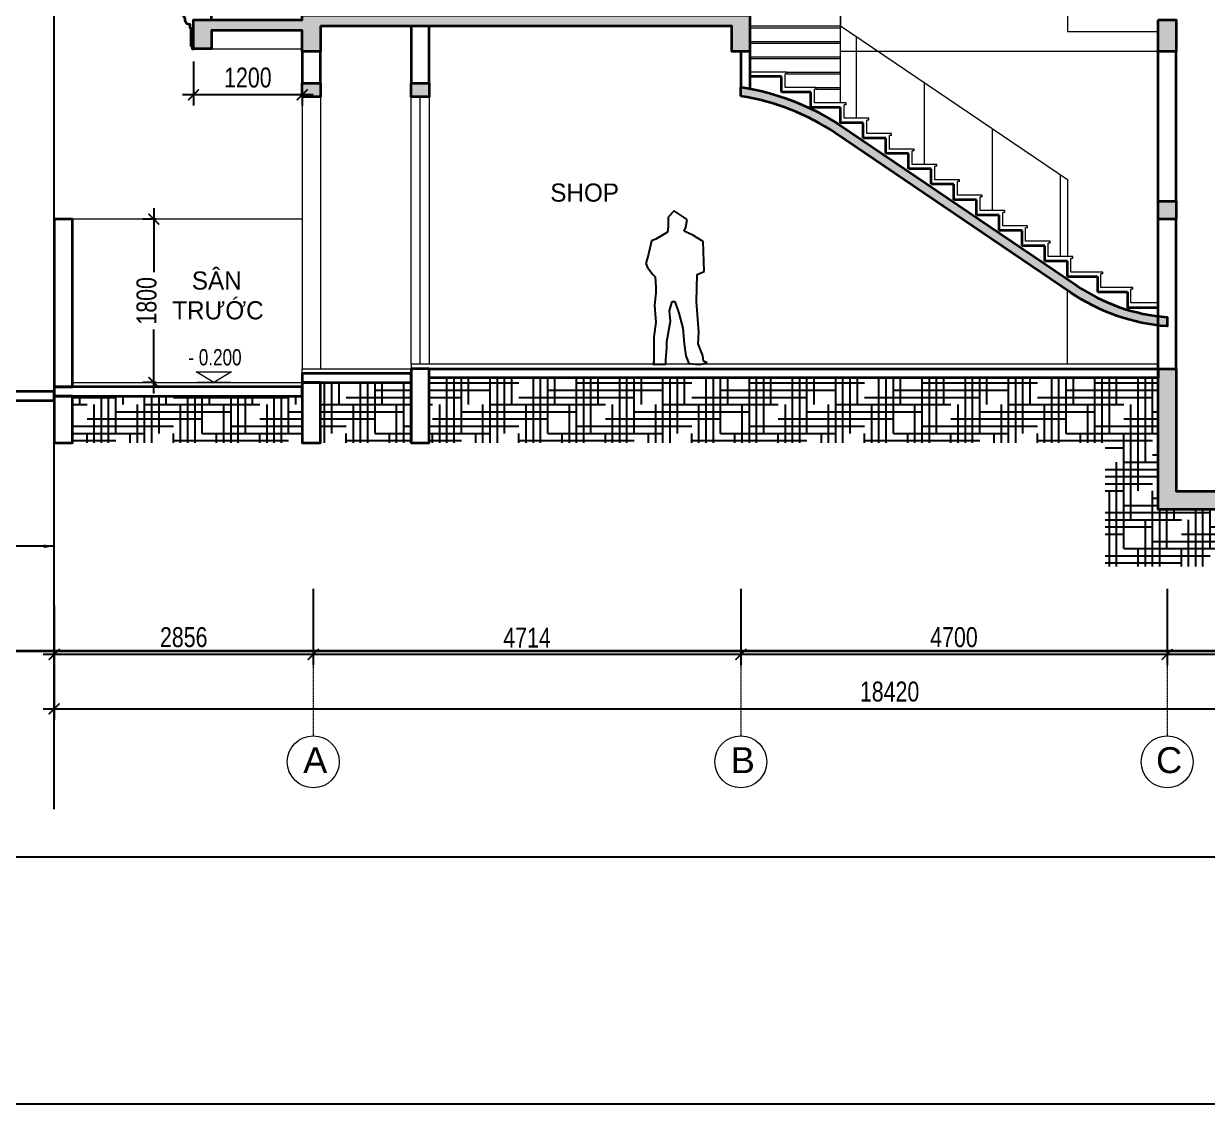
# Model space of a CAD drawing. Header units: millimetres. Extents: x -127141 to 682685, y -1234500 to 49778.
# Drawn here: x 507318 to 520368, y -287500 to -275585 of the extents above; entities that cross this region are included whole.
import ezdxf
from ezdxf.enums import TextEntityAlignment as Align

# ---------------------------------------------------------------- set-up
doc = ezdxf.new("R2010")
doc.units = ezdxf.units.MM
doc.header["$MEASUREMENT"] = 0
doc.linetypes.add('CENTER', pattern=[3, 1.5, -0.5, 0.5, -0.5])
doc.linetypes.add('HIDDEN', pattern=[0.75, 0.5, -0.25])
for name, color, linetype, lineweight in [('-CENTER', 143, 'CENTER', 13), ('-CONCRETE', 1, 'Continuous', 35), ('-DOOR', 137, 'Continuous', 9), ('-FURNITURE', 46, 'Continuous', 9), ('-HATCH', 8, 'Continuous', 5), ('-KH', 143, 'Continuous', 13), ('-LINE1', 7, 'Continuous', 18), ('-LINE2', 252, 'Continuous', 9), ('-TEXT', 7, 'Continuous', 15), ('-WALL', 4, 'Continuous', 35), ('A-NET THAY', 125, 'Continuous', 18), ('A-TUONG', 7, 'Continuous', 35), ('TEXT25', 2, 'Continuous', 13)]:
    doc.layers.add(name, color=color, linetype=linetype, lineweight=lineweight)
for name, color, linetype in [('-RANH GIOI LO DAT', 12, 'Continuous'), ('1-NETMANH', 8, 'Continuous'), ('12. NET DIM', 252, 'Continuous'), ('13. NET HATCH', 251, 'Continuous'), ('16. GHI CHU', 7, 'Continuous')]:
    doc.layers.add(name, color=color, linetype=linetype)
doc.layers.add('LUOI GIONG', color=160, linetype='Continuous', plot=False)
doc.styles.add('1', font='arial.ttf')
doc.styles.add('AVANH', font='', dxfattribs={"width": 0.8})
doc.styles.add('SVN_AVO_thuong', font='')
doc.styles.get('AVANH').set_extended_font_data('.VnAvantH')
doc.styles.get('SVN_AVO_thuong').set_extended_font_data('SVN-Avo')
doc.dimstyles.new('C_100A3', dxfattribs={"dimscale": 100, "dimtxt": 2.2, "dimasz": 1.199999999999999, "dimexe": 1.199999999999999, "dimexo": 0, "dimgap": 0.75, "dimtad": 1, "dimdec": 0, "dimzin": 0, "dimdsep": 46, "dimtxsty": 'AVANH', "dimblk": 'ARCHTICK', "dimcen": 0, "dimdle": 1.199999999999999, "dimclrd": 256, "dimclre": 256, "dimclrt": 7, "dimadec": 0, "dimazin": 0, "dimtfac": 0.0001, "dimtdec": 0, "dimtix": 1, "dimtmove": 2, "dimatfit": 3, "dimfxl": 1.8, "dimtolj": 1, "dimtzin": 0, "dimarcsym": 0})
pattern_1 = [(49.99999999999999, (155045.3299239699, 356505.9201610842), (71.72601826007534, -6.27521349825951), [7.5, -82.5]), (355, (155045.3299239699, 356505.9201610842), (-13.8751333613, 75.21921337000119), [6, -66]), (100.4514, (155051.3070919699, 356505.3972270841), (57.85093817140215, 68.94395420609536), [6.374019, -70.1142112]), (46.18420000000002, (155045.3299239699, 356525.9201610842), (106.7241048625644, -16.5519014329018), [11.24999999999998, -123.7499999999997]), (96.6356, (155054.2235984699, 356524.5408303841), (93.46627055487032, 97.41178709004416), [9.561028799999997, -105.1713]), (351.1842000000001, (155045.3299239699, 356525.9201610842), (93.46619451336271, 97.41186009253248), [9, -99]), (21, (155055.3299239699, 356520.9201610842), (59.69070521184616, -40.26188906653388), [7.5, -82.5]), (326, (155055.3299239699, 356520.9201610842), (24.33153319215817, 72.5150045046853), [6, -66]), (71.45140000000002, (155060.3041472699, 356517.5650004841), (84.02226285814899, 32.25304967099524), [6.374018999999998, -70.11421119999997]), (37.50000000000001, (155045.3299239699, 356505.9201610842), (1.215985531729066, 33.28938538313115), [0, -65.19999999999999, 0, -67, 0, -66.25]), (7.499999999999999, (155045.3299239699, 356505.9201610842), (26.30695374421486, 39.44117118823603), [0, -38.2, 0, -63.7, 0, -25.25]), (327.5, (155023.0299239699, 356505.9201610842), (53.3822436172409, -2.255487173437975), [0, -25, 0, -78, 0, -103.5]), (317.5, (155013.0299239699, 356505.9201610842), (58.31861693423861, 10.01049823323177), [0, -32.5, 0, -51.79999999999999, 0, -73.5]), (45, (155045.3299239699, 356505.9201610842), (-30.05203820042827, 30.05203820042827), []), (45, (155045.3299239699, 356518.1701610843), (-30.05203820042827, 30.05203820042827), [])]

# ---------------------------------------------------------------- blocks, each defined once
blk = doc.blocks.new('RJ')
at = {"linetype": 'Continuous'}
for p, q in [((124.2243750000489, 1377.365000000001), (268.0631250000442, 1473.257500000001)), ((268.0631250000442, 1473.257500000001), (333.4443750000791, 1403.517500000002)), ((137.3006250000908, 1290.190000000001), (124.2243750000489, 1377.365000000001)), ((333.4443750000791, 1403.517500000002), (333.4443750000791, 1298.907500000002)), ((-52.3049999999348, 1133.275000000001), (58.84312500007218, 1203.015000000001)), ((58.84312500007218, 1203.015000000001), (156.9150000000372, 1246.602500000002)), ((156.9150000000372, 1246.602500000002), (137.3006250000908, 1290.190000000001)), ((333.4443750000791, 1298.907500000002), (339.9825000000419, 1237.885000000001)), ((339.9825000000419, 1237.885000000001), (470.7450000000535, 1159.427500000001)), ((-65.3812499999185, 802.010000000001), (-52.3049999999348, 1133.275000000001)), ((470.7450000000535, 1159.427500000001), (516.5118750000837, 1141.992500000002)), ((516.5118750000837, 1141.992500000002), (549.2025000000139, 993.7950000000017)), ((549.2025000000139, 993.7950000000017), (581.8931250000605, 889.1850000000014)), ((13.07625000004191, 767.1400000000012), (-65.3812499999185, 802.010000000001)), ((562.2787500000559, 845.5975000000008), (503.4356250001001, 767.1400000000012)), ((581.8931250000605, 889.1850000000014), (562.2787500000559, 845.5975000000008)), ((19.61437500006286, 470.7450000000017), (13.07625000004191, 767.1400000000012)), ((477.2831250000744, 740.9875000000011), (470.7450000000535, 627.6600000000008)), ((503.4356250001001, 767.1400000000012), (477.2831250000744, 740.9875000000011)), ((470.7450000000535, 627.6600000000008), (470.7450000000535, 566.6375000000016)), ((470.7450000000535, 566.6375000000016), (483.8212500000953, 427.157500000002)), ((-6.538124999962747, 130.7625000000016), (19.61437500006286, 470.7450000000017)), ((261.5250000000815, 470.7450000000017), (215.7581250000512, 339.9825000000019)), ((287.6775000000489, 470.7450000000017), (261.5250000000815, 470.7450000000017)), ((320.3681250000955, 366.1350000000011), (287.6775000000489, 470.7450000000017)), ((483.8212500000953, 427.157500000002), (470.7450000000535, 235.3725000000013)), ((215.7581250000512, 339.9825000000019), (169.9912500000209, 174.3500000000012)), ((307.2918750000535, 252.8075000000008), (320.3681250000955, 366.1350000000011)), ((169.9912500000209, 174.3500000000012), (156.9150000000372, 1.819e-12)), ((346.5206250000047, 26.15250000000197), (307.2918750000535, 252.8075000000008)), ((470.7450000000535, 235.3725000000013), (490.3593750000582, 78.45750000000135)), ((-45.76687499991385, -122.0449999999982), (5.82077e-11, 1.819e-12)), ((5.82077e-11, 1.819e-12), (-6.538124999962747, 130.7625000000016)), ((156.9150000000372, 1.819e-12), (137.3006250000908, -130.7624999999989)), ((346.5206250000047, -43.58749999999872), (346.5206250000047, 26.15250000000197)), ((490.3593750000582, 78.45750000000135), (490.3593750000582, -95.892499999999)), ((-52.3049999999348, -156.914999999999), (-45.76687499991385, -122.0449999999982)), ((137.3006250000908, -130.7624999999989), (104.6100000000442, -217.9374999999982)), ((359.5968750000466, -172.9216772220197), (346.5206250000047, -43.58749999999872)), ((490.3593750000582, -95.892499999999), (490.3593750000582, -199.0741772220199)), ((-98.07187499996508, -209.2199999999984), (-58.84312499989755, -191.784999999998)), ((-13.0762499999837, -226.6549999999988), (-98.07187499996508, -209.2199999999984)), ((-58.84312499989755, -191.784999999998), (-52.3049999999348, -156.914999999999)), ((104.6100000000442, -217.9374999999982), (-13.0762499999837, -226.6549999999988)), ((359.5968750000466, -225.22667722202), (359.5968750000466, -172.9216772220197)), ((503.4356250001001, -225.22667722202), (359.5968750000466, -225.22667722202)), ((490.3593750000582, -199.0741772220199), (503.4356250001001, -225.22667722202))]:
    blk.add_line(p, q, dxfattribs=at)
blk = doc.blocks.new('A$Cd249ac7f')
at = {"layer": '-KH'}
blk.add_line((11.16443371487548, -5.82077e-11), (379.2620960518252, -5.82077e-11), dxfattribs=at)
blk.add_lwpolyline([(390.4265297668753, 117.8181818182347), (0, 117.8181818181183), (195.2132648834958, -5.82077e-11)], close=True, dxfattribs=at)
blk.add_solid([(195.2132648834958, -5.82077e-11), (195.2132648834958, 117.8181818181183), (390.4265297668753, 117.8181818182347), (195.2132648834958, -5.82077e-11)], dxfattribs=at)
blk = doc.blocks.new('_ArchTick')
at = {"color": 0, "linetype": 'ByBlock', "const_width": 0.15}
blk.add_lwpolyline([(-0.5, -0.5), (0.5, 0.5)], dxfattribs=at)
blk = doc.blocks.new('*D1574')
at = {"layer": '12. NET DIM', "lineweight": -2, "transparency": 16777216}
for p, q in [((519925.0352689925, -281815.1946978992), (519925.0352689925, -282658.9575097642)), ((523975.0352689925, -281815.1946978992), (523975.0352689925, -282658.9575097642)), ((524095.0352689925, -282538.9575097642), (519805.0352689925, -282538.9575097642))]:
    blk.add_line(p, q, dxfattribs=at)
at = {"layer": 'Defpoints', "color": 0, "transparency": 16777216}
for p in [(519925.0352689925, -281815.1946978992), (523975.0352689925, -281815.1946978992), (519925.0352689925, -282538.9575097642)]:
    blk.add_point(p, dxfattribs=at)
at = {"layer": '12. NET DIM', "lineweight": -2, "transparency": 16777216, "xscale": 119.9999999999999, "yscale": 119.9999999999999, "zscale": 119.9999999999999, "rotation": 180}
blk.add_blockref('_ArchTick', (519925.0352689925, -282538.9575097642), dxfattribs=at)
at = {"layer": '12. NET DIM', "lineweight": -2, "transparency": 16777216, "xscale": 119.9999999999999, "yscale": 119.9999999999999, "zscale": 119.9999999999999}
blk.add_blockref('_ArchTick', (523975.0352689925, -282538.9575097642), dxfattribs=at)
at = {"layer": '12. NET DIM', "color": 7, "transparency": 16777216, "insert": (521950.0352689925, -282350.1769413571), "char_height": 220, "attachment_point": 5, "style": 'AVANH'}
blk.add_mtext('\\A1;4050', dxfattribs=at)
blk = doc.blocks.new('*D1575')
at = {"layer": '12. NET DIM', "lineweight": -2, "transparency": 16777216}
for p, q in [((515225.0352689925, -281815.1946978992), (515225.0352689925, -282658.9575097642)), ((519925.0352689925, -281815.1946978992), (519925.0352689925, -282658.9575097642)), ((520045.0352689925, -282538.9575097642), (515105.0352689925, -282538.9575097642))]:
    blk.add_line(p, q, dxfattribs=at)
at = {"layer": 'Defpoints', "color": 0, "transparency": 16777216}
for p in [(515225.0352689925, -281815.1946978992), (519925.0352689925, -281815.1946978992), (515225.0352689925, -282538.9575097642)]:
    blk.add_point(p, dxfattribs=at)
at = {"layer": '12. NET DIM', "lineweight": -2, "transparency": 16777216, "xscale": 119.9999999999999, "yscale": 119.9999999999999, "zscale": 119.9999999999999, "rotation": 180}
blk.add_blockref('_ArchTick', (515225.0352689925, -282538.9575097642), dxfattribs=at)
at = {"layer": '12. NET DIM', "lineweight": -2, "transparency": 16777216, "xscale": 119.9999999999999, "yscale": 119.9999999999999, "zscale": 119.9999999999999}
blk.add_blockref('_ArchTick', (519925.0352689925, -282538.9575097642), dxfattribs=at)
at = {"layer": '12. NET DIM', "color": 7, "transparency": 16777216, "insert": (517575.0352689925, -282350.1769413571), "char_height": 220, "attachment_point": 5, "style": 'AVANH'}
blk.add_mtext('\\A1;4700', dxfattribs=at)
blk = doc.blocks.new('*D1576')
at = {"layer": '12. NET DIM', "lineweight": -2, "transparency": 16777216}
for p, q in [((510511.0352689925, -281815.1946978992), (510511.0352689925, -282658.9575097642)), ((515225.0352689925, -281815.1946978992), (515225.0352689925, -282658.9575097642)), ((515345.0352689925, -282538.9575097642), (510391.0352689925, -282538.9575097642))]:
    blk.add_line(p, q, dxfattribs=at)
at = {"layer": 'Defpoints', "color": 0, "transparency": 16777216}
for p in [(510511.0352689925, -281815.1946978992), (515225.0352689925, -281815.1946978992), (510511.0352689925, -282538.9575097642)]:
    blk.add_point(p, dxfattribs=at)
at = {"layer": '12. NET DIM', "lineweight": -2, "transparency": 16777216, "xscale": 119.9999999999999, "yscale": 119.9999999999999, "zscale": 119.9999999999999, "rotation": 180}
blk.add_blockref('_ArchTick', (510511.0352689925, -282538.9575097642), dxfattribs=at)
at = {"layer": '12. NET DIM', "lineweight": -2, "transparency": 16777216, "xscale": 119.9999999999999, "yscale": 119.9999999999999, "zscale": 119.9999999999999}
blk.add_blockref('_ArchTick', (515225.0352689925, -282538.9575097642), dxfattribs=at)
at = {"layer": '12. NET DIM', "color": 7, "transparency": 16777216, "insert": (512868.0352689925, -282353.9575097642), "char_height": 220, "attachment_point": 5, "style": 'AVANH'}
blk.add_mtext('\\A1;4714', dxfattribs=at)
blk = doc.blocks.new('*D1579')
at = {"layer": '12. NET DIM', "lineweight": -2, "transparency": 16777216}
for p, q in [((509190.035268992, -276003.3263195902), (509190.035268992, -276488.6813438087)), ((510390.0341103888, -276003.3263195902), (510390.0341103888, -276488.6813438087)), ((510510.0341103888, -276368.6813438087), (509070.035268992, -276368.6813438087))]:
    blk.add_line(p, q, dxfattribs=at)
at = {"layer": 'Defpoints', "color": 0, "transparency": 16777216}
for p in [(509190.035268992, -276003.3263195902), (510390.0341103888, -276003.3263195902), (509190.035268992, -276368.6813438087)]:
    blk.add_point(p, dxfattribs=at)
at = {"layer": '12. NET DIM', "lineweight": -2, "transparency": 16777216, "xscale": 119.9999999999999, "yscale": 119.9999999999999, "zscale": 119.9999999999999, "rotation": 180}
blk.add_blockref('_ArchTick', (509190.035268992, -276368.6813438087), dxfattribs=at)
at = {"layer": '12. NET DIM', "lineweight": -2, "transparency": 16777216, "xscale": 119.9999999999999, "yscale": 119.9999999999999, "zscale": 119.9999999999999}
blk.add_blockref('_ArchTick', (510390.0341103888, -276368.6813438087), dxfattribs=at)
at = {"layer": '12. NET DIM', "color": 7, "transparency": 16777216, "insert": (509790.0346896905, -276179.9007754015), "char_height": 220, "attachment_point": 5, "style": 'AVANH'}
blk.add_mtext('\\A1;1200', dxfattribs=at)
blk = doc.blocks.new('*D1589')
at = {"layer": '12. NET DIM', "lineweight": -2, "transparency": 16777216}
for p, q in [((510511.0352689925, -281815.1946978992), (510511.0352689925, -282658.9575097642)), ((507655.0650452272, -281998.6334468543), (507655.0650452272, -282658.9575097642)), ((510631.0352689925, -282538.9575097642), (507535.0650452272, -282538.9575097642))]:
    blk.add_line(p, q, dxfattribs=at)
at = {"layer": 'Defpoints', "color": 0, "transparency": 16777216}
for p in [(510511.0352689925, -281815.1946978992), (507655.0650452272, -281998.6334468543), (507655.0650452272, -282538.9575097642)]:
    blk.add_point(p, dxfattribs=at)
at = {"layer": '12. NET DIM', "lineweight": -2, "transparency": 16777216, "xscale": 119.9999999999999, "yscale": 119.9999999999999, "zscale": 119.9999999999999, "rotation": 180}
blk.add_blockref('_ArchTick', (507655.0650452272, -282538.9575097642), dxfattribs=at)
at = {"layer": '12. NET DIM', "lineweight": -2, "transparency": 16777216, "xscale": 119.9999999999999, "yscale": 119.9999999999999, "zscale": 119.9999999999999}
blk.add_blockref('_ArchTick', (510511.0352689925, -282538.9575097642), dxfattribs=at)
at = {"layer": '12. NET DIM', "color": 7, "transparency": 16777216, "insert": (509083.0501571099, -282350.1769413571), "char_height": 220, "attachment_point": 5, "style": 'AVANH'}
blk.add_mtext('\\A1;2856', dxfattribs=at)
blk = doc.blocks.new('*D1590')
at = {"layer": '12. NET DIM', "lineweight": -2, "transparency": 16777216}
for p, q in [((507655.0650452272, -281998.6334468543), (507655.0650452272, -283258.9575097642)), ((526075.475788017, -281998.6334468543), (526075.475788017, -283258.9575097642)), ((507535.0650452272, -283138.9575097642), (526195.475788017, -283138.9575097642))]:
    blk.add_line(p, q, dxfattribs=at)
at = {"layer": 'Defpoints', "color": 0, "transparency": 16777216}
for p in [(507655.0650452272, -281998.6334468543), (526075.475788017, -281998.6334468543), (526075.475788017, -283138.9575097642)]:
    blk.add_point(p, dxfattribs=at)
at = {"layer": '12. NET DIM', "lineweight": -2, "transparency": 16777216, "xscale": 119.9999999999999, "yscale": 119.9999999999999, "zscale": 119.9999999999999, "rotation": 180}
blk.add_blockref('_ArchTick', (507655.0650452272, -283138.9575097642), dxfattribs=at)
at = {"layer": '12. NET DIM', "lineweight": -2, "transparency": 16777216, "xscale": 119.9999999999999, "yscale": 119.9999999999999, "zscale": 119.9999999999999}
blk.add_blockref('_ArchTick', (526075.475788017, -283138.9575097642), dxfattribs=at)
at = {"layer": '12. NET DIM', "color": 7, "transparency": 16777216, "insert": (516865.2704166222, -282950.1769413571), "char_height": 220, "attachment_point": 5, "style": 'AVANH'}
blk.add_mtext('\\A1;18420', dxfattribs=at)
blk = doc.blocks.new('*D1592')
at = {"layer": '12. NET DIM', "lineweight": -2, "transparency": 16777216}
for p, q in [((508753.9143375392, -277620.7951024089), (508753.9143375392, -278323.6642365795)), ((508780.4240502155, -277740.7951024089), (508633.9143375392, -277740.7951024089)), ((508753.9143375392, -279660.7951024089), (508753.9143375392, -278957.9259682384)), ((508780.4240502155, -279540.7951024089), (508633.9143375392, -279540.7951024089))]:
    blk.add_line(p, q, dxfattribs=at)
at = {"layer": 'Defpoints', "color": 0, "transparency": 16777216}
for p in [(508780.4240502155, -277740.7951024089), (508753.9143375392, -279540.7951024089), (508780.4240502155, -279540.7951024089)]:
    blk.add_point(p, dxfattribs=at)
at = {"layer": '12. NET DIM', "lineweight": -2, "transparency": 16777216, "xscale": 119.9999999999999, "yscale": 119.9999999999999, "zscale": 119.9999999999999}
for p, rotation in [((508753.9143375392, -277740.7951024089), 90), ((508753.9143375392, -279540.7951024089), 270)]:
    blk.add_blockref('_ArchTick', p, dxfattribs=dict(at, rotation=rotation))
at = {"layer": '12. NET DIM', "color": 7, "transparency": 16777216, "insert": (508673.618237075, -278640.7951024091), "char_height": 220, "attachment_point": 5, "rotation": 90, "style": 'AVANH'}
blk.add_mtext('\\A1;1800', dxfattribs=at)
blk = doc.blocks.new('BB')
at = {"layer": 'A-NET THAY', "color": 2, "true_color": 0xf1eb1f}
blk.add_lwpolyline([(0, 33264.00000355073), (47040.00000502128, 33264.00000355073), (47040.00000502128, 0), (0, 0)], close=True, dxfattribs=at)

msp = doc.modelspace()

# ---------------------------------------------------------------- hatches: boundary and pattern name
at = {"layer": '13. NET HATCH'}
h = msp.add_hatch(dxfattribs=at)
h.set_pattern_fill('CHAU-01', color=256, scale=10, pattern_type=2)
h.set_pattern_definition(pattern_1)
h.paths.add_polyline_path([(524075.0341103892, -268890.8014388416), (523875.0364275957, -268890.8014388416), (523875.0364275957, -268940.8014388416), (522025.0352689924, -268940.8014388416), (522025.0352689924, -268890.801438842), (521825.0352689924, -268890.801438842), (521825.0352689924, -269290.807422266), (522025.0352689924, -269290.807422266), (522025.0352689925, -269060.8014388416), (523875.0364275957, -269060.8014388416), (523875.0364275957, -269290.8014388416), (524075.0341103892, -269290.8014388416)])
h.paths.add_polyline_path([(523225.0352689925, -275660.7954554174), (522025.0352689925, -275660.7954554174), (522025.0352689925, -275890.7954554176), (521825.0352689925, -275890.7954554176), (521825.0352689925, -275490.7954554177), (522025.0352689925, -275490.7954554177), (522025.0352689925, -275540.7954554177), (523425.0352689925, -275540.7954554176), (523875.0364275956, -275540.7954554174), (523875.0364275958, -275490.7954554174), (524075.0345807185, -275490.7914540794), (524075.0345807185, -275890.7914540794), (523875.0364275957, -275890.7954554176), (523875.0364275956, -275660.7954554174)])
h.paths.add_polyline_path([(521825.0352689925, -272190.8014388417), (522025.0352689925, -272190.8014388417), (522025.0352689925, -272240.8014388417), (523875.0364275957, -272240.8014388416), (523875.0364275957, -272190.8014388416), (524075.0341103892, -272190.8014388416), (524075.0341103892, -272590.8014388417), (523875.0364275957, -272590.8014388417), (523875.0364275957, -272360.8014388416), (522025.0352689925, -272360.8014388416), (522025.0352689925, -272590.8014388417), (521825.0352689925, -272590.8014388417)])
h.paths.add_polyline_path([(523875.0352689925, -269790.8014388416), (524075.0352689925, -269790.8014388416), (524075.0352689925, -269940.8014388416), (523875.0352689925, -269940.8014388416)])
h.paths.add_polyline_path([(523875.0352689925, -273090.7954554174), (524075.0352689925, -273090.7954554174), (524075.0352689925, -273240.7954554174), (523875.0352689925, -273240.7954554174)])
h.paths.add_polyline_path([(515325.0341103891, -266502.2139982466), (515325.0341103891, -266652.2139982466), (515125.0364275957, -266652.2139982466), (515125.0364275957, -266502.2139982466)])
h.paths.add_polyline_path([(519825.0352689924, -264270.8014388417), (522025.0352689924, -264270.8014388417), (522025.0352689924, -264570.8014388417), (521825.0352689924, -264570.8014388417), (521825.0352689924, -264390.8014388417), (520025.0352689924, -264390.8014388417), (520025.0352689924, -264570.8014388417), (519825.0352689924, -264570.8014388417)])
h.paths.add_polyline_path([(515125.0364275957, -265290.8014388417), (520025.0352689924, -265290.8014388417), (520025.0352689924, -265690.8014388417), (519825.0352689924, -265690.8014388417), (519825.0352689924, -265410.8014388416), (515325.0364275958, -265410.8014388416), (515325.0364275958, -265690.8014388417), (515125.0364275957, -265690.8014388417)])
h.paths.add_polyline_path([(521825.0352689924, -265290.8014388417), (524075.034110389, -265290.8014388416), (524075.034110389, -265690.8014388416), (523875.0364275956, -265690.8014388416), (523875.0364275956, -265410.8014388416), (522025.0352689924, -265410.8014388416), (522025.0352689924, -265690.8014388417), (521825.0352689924, -265690.8014388417)])
h.paths.add_polyline_path([(510390.0352689921, -268890.8014388416), (510590.0329517854, -268890.8014388416), (510590.0329517854, -268940.8014388416), (515125.0364275957, -268940.8014388416), (515125.0364275957, -268890.801438842), (515325.0341103891, -268890.801438842), (515325.0341103891, -269290.8014388416), (515125.0364275957, -269290.8014388416), (515125.0364275956, -269060.8014388416), (510590.0329517854, -269060.8014388416), (510590.0329517854, -269290.8014388416), (510390.0352689921, -269290.8014388416)])
h.paths.add_polyline_path([(523875.0352689924, -266390.8014388416), (524075.0352689922, -266390.8014388416), (524075.0352689922, -266540.8014388416), (523875.0352689924, -266540.8014388416)])
h.paths.add_polyline_path([(519825.0352689924, -267315.8044305538), (520025.0352689924, -267315.8044305538), (520025.0352689924, -267515.8044305538), (519825.0352689924, -267515.8044305538)])
h.paths.add_polyline_path([(521825.0352689924, -267315.8044305538), (522025.0352689924, -267315.8044305538), (522025.0352689924, -267515.8044305538), (521825.0352689924, -267515.8044305538)])
h.paths.add_polyline_path([(519825.0352689925, -268890.801438842), (520025.0352689925, -268890.801438842), (520025.0352689925, -269290.807422266), (519825.0352689925, -269290.807422266)])
h.paths.add_polyline_path([(521825.0352689924, -270615.8044305538), (522025.0352689924, -270615.8044305538), (522025.0352689924, -270815.8044305538), (521825.0352689924, -270815.8044305538)])
h.paths.add_polyline_path([(519825.0352689925, -270615.8044305538), (520025.0352689925, -270615.8044305538), (520025.0352689925, -270815.8044305538), (519825.0352689925, -270815.8044305538)])
h.paths.add_polyline_path([(510390.0352689921, -269690.8014388416), (510590.0329517854, -269690.8014388416), (510590.0329517854, -269840.8014388416), (510390.0352689921, -269840.8014388416)])
edge = h.paths.add_edge_path()
edge.add_line((518770.1735868436, -271609.7159191122), (516366.4392356106, -269939.7561345844))
edge.add_arc((515341.7481296381, -271697.1202806602), 2034.286264165292, 59.75421816105209, 93.28902992566904)
edge.add_line((515225.0352689933, -269666.1848526538), (515225.0352689931, -269566.0276112614))
edge.add_arc((515341.748129638, -271697.1202806598), 2134.286264164811, 59.64645075509321, 93.13476773686892, ccw=False)
edge.add_line((516420.2762746011, -269855.3942158158), (518825.0352689927, -271526.0658564051))
edge.add_arc((520027.1833180781, -269579.2691623092), 2288.050982837072, 238.3046466095832, 267.4412292209479)
edge.add_line((519925.0352689925, -271865.0388523983), (519925.0352689924, -271965.1344713109))
edge.add_arc((520027.1833180779, -269579.2691623095), 2388.05098283692, 238.2391632880568, 267.548445008484, ccw=False)
h.paths.add_polyline_path([(519825.0352689925, -272190.8014388417), (520025.0352689925, -272190.8014388417), (520025.0352689925, -272590.8014388417), (519825.0352689925, -272590.8014388417)])
h.paths.add_polyline_path([(521825.0352689925, -273965.7984471294), (522025.0352689925, -273965.7984471294), (522025.0352689925, -274165.7984471294), (521825.0352689925, -274165.7984471294)])
h.paths.add_polyline_path([(519825.0352689925, -273965.7984471294), (520025.0352689925, -273965.7984471294), (520025.0352689925, -274165.7984471294), (519825.0352689925, -274165.7984471294)])
h.paths.add_polyline_path([(509189.6508745028, -272990.4197044894), (509389.6508745028, -272990.4197044894), (509389.6508745028, -273090.4197044894), (509189.6508745028, -273090.4197044894)])
h.paths.add_polyline_path([(510390.0352689921, -272990.7954554172), (510590.0329517854, -272990.7954554172), (510590.0329517854, -273140.7954554172), (510390.0352689921, -273140.7954554172)])
h.paths.add_polyline_path([(510390.0341103888, -276240.7954554174), (510590.0329517854, -276240.7954554174), (510590.0329517854, -276390.7954554176), (510390.0341103888, -276390.7954554176)])
h.paths.add_polyline_path([(511590.0341103888, -276240.7954554174), (511790.0317931822, -276240.7954554174), (511790.0317931822, -276390.7954554176), (511590.0341103888, -276390.7954554176)])
h.paths.add_polyline_path([(519825.0352689925, -277540.7984471295), (520025.0352689925, -277540.7984471295), (520025.0352689925, -277740.7984471294), (519825.0352689925, -277740.7984471294)])
h.paths.add_polyline_path([(521825.0352689925, -277540.7984471295), (522025.0352689925, -277540.7984471295), (522025.0352689925, -277740.7984471294), (521825.0352689925, -277740.7984471294)])
h.paths.add_polyline_path([(523875.0352689925, -276990.7954554176), (524075.0352689925, -276990.7954554176), (524075.0352689925, -277140.7954554176), (523875.0352689925, -277140.7954554176)])
h.paths.add_polyline_path([(510389.5974864071, -271689.9188482675), (510590.0329517854, -271689.9188482675), (510590.0329517854, -271889.9188482675), (510390.0352689921, -271889.9188482675), (510390.0352689921, -271800.0524987919), (509389.6508745028, -272266.539403041), (509389.6508745028, -272590.8014388417), (508885.026786686, -272585.810915308), (508885.026786686, -272391.5116877831)])
h.paths.add_polyline_path([(510390.0352689921, -272190.8014388416), (515325.0341103891, -272190.8014388417), (515325.0341103891, -272590.8014388417), (515125.0364275957, -272590.8014388417), (515125.0364275957, -272310.8014388416), (510590.0329517854, -272310.8014388416), (510590.0329517854, -272590.8014388417), (510390.0352689921, -272590.8014388417)])
edge = h.paths.add_edge_path()
edge.add_arc((515341.7481296374, -274997.1142972381), 2034.286264167395, 59.75421816106765, 93.289029925646)
edge.add_line((515225.0352689933, -272966.1788692294), (515225.0352689928, -272866.0216278372))
edge.add_arc((515341.748129638, -274997.114297236), 2134.286264165401, 59.64645075510413, 93.13476773687267, ccw=False)
edge.add_line((516420.2762746011, -273155.3882323914), (518825.0352689927, -274826.0598729807))
edge.add_arc((520027.1833180781, -272879.2631788849), 2288.050982837072, 238.3046466095832, 267.4412292209479)
edge.add_line((519925.0352689925, -275165.0328689739), (519925.0352689924, -275265.1284878864))
edge.add_arc((520027.1833180778, -272879.2631788852), 2388.050982836681, 238.2391632880562, 267.548445008488, ccw=False)
edge.add_line((518770.1735868436, -274909.7099356877), (516366.4392356106, -273239.7501511601))
h.paths.add_polyline_path([(519825.0352689925, -275540.7954554174), (520025.0352689925, -275540.7954554174), (520025.0352689925, -275890.7954554176), (519825.0352689925, -275890.7954554176)])
h.paths.add_polyline_path([(510590.0329517854, -275610.7954554174), (510590.0329517854, -275890.7954554176), (510390.0352689921, -275890.7954554176), (510390.0352689921, -275660.7954554174), (509390.035268992, -275660.7954554174), (509390.035268992, -275860.8002857825), (509190.035268992, -275860.8002857825), (509190.035268992, -275540.7954554174), (510390.0352689921, -275540.7954554174), (510390.0352689921, -275490.7954554174), (515325.0341103891, -275490.7954554174), (515325.0341103891, -275890.7954554176), (515125.0364275957, -275890.7954554176), (515125.0364275957, -275610.7954554174)])
edge = h.paths.add_edge_path()
edge.add_line((515225.0352689925, -276384.5595032711), (515225.0352689925, -276283.3548319496))
edge.add_arc((514810.8907282892, -278994.5310879576), 2742.625091356147, 56.49027120121252, 81.31494526630888, ccw=False)
edge.add_line((516325.0352689918, -276707.7519771563), (518917.3736712519, -278466.0336760805))
edge.add_arc((520085.6727059981, -276758.1607033439), 2069.239649144704, 235.6252684739888, 265.5475833939734)
edge.add_line((519925.0352689925, -278821.1556959276), (519925.0352689925, -278921.4443808245))
edge.add_arc((520085.6727059982, -276758.1607033439), 2169.239649144713, 235.6305676472291, 265.7532216642693, ccw=False)
edge.add_line((518861.0789620428, -278548.6832018587), (516269.3676220029, -276790.8268147011))
edge.add_arc((514810.8907282892, -278994.5310879576), 2642.625091356115, 56.50222645347959, 80.983603980268)
h = msp.add_hatch(dxfattribs=at)
h.set_pattern_fill('CHAU-01', color=256, scale=10, pattern_type=2)
h.set_pattern_definition(pattern_1)
h.paths.add_polyline_path([(519825.0352689924, -279390.8014388416), (520025.0352689924, -279390.8014388416), (520025.0352689924, -280740.8014388416), (521825.0352689925, -280740.8014388416), (521825.0352689925, -279390.8014388416), (522025.0352689925, -279390.8014388416), (522025.0352689925, -280940.8014388416), (519825.0352689924, -280940.8014388416)])
h = msp.add_hatch(dxfattribs=at)
h.set_pattern_fill('HOUND', color=256, scale=50)
h.set_pattern_definition([(0, (149876.5510953262, -374717.2617080659), (317.5, 79.375), [1270, -635]), (90, (149876.5510953262, -374717.2617080659), (-79.37500000000001, -317.5), [1270, -635])])
h.paths.add_polyline_path([(526075.475788017, -279740.6600507533), (530197.4602017347, -279740.6600507533), (530197.4602017347, -280204.7644661478), (526075.475788017, -280204.7644661478)])
h.paths.add_polyline_path([(524075.0352689925, -279740.8014388416), (525875.475788017, -279740.8014388416), (525875.475788017, -280204.7644661478), (524075.0352689925, -280204.7644661478)])
h.paths.add_polyline_path([(523425.0352689925, -279540.6538830933), (523875.0352689925, -279540.6538830933), (523875.0352689925, -280204.7644661478), (523425.0352689925, -280204.7644661478)])
h.paths.add_polyline_path([(522025.0352689925, -279540.8012546059), (523425.0352689925, -279540.8012546059), (523424.6206201994, -280204.7644661478), (522653.1118230989, -280204.7644661478), (522653.1118230989, -281568.4084593178), (519241.472537962, -281568.4084593178), (519241.472537962, -280204.7644661478), (511790.0341103888, -280204.7644661478), (511790.0341103888, -279490.7954554174), (519825.0352689924, -279490.7954554174), (519825.0352689924, -280940.8014388416), (522025.0352689925, -280940.8014388416)])
h.paths.add_polyline_path([(510590.0341103907, -279540.7965634727), (511590.0341103888, -279540.7954554174), (511590.0341103888, -280204.7644661478), (510590.0352689939, -280204.7655742033)])
h.paths.add_polyline_path([(507855.0644659287, -279690.7965090474), (510390.0348205632, -279690.7955124766), (510390.0348205632, -280204.7648762155), (507855.0644659287, -280204.7658727863)])

# ---------------------------------------------------------------- linework, layer by layer
at = {"layer": '-CENTER', "ltscale": 0.1}
for points in [[(510511.0352689925, -281815.1946978992), (510511.0352689925, -283437.1863339423)], [(515225.0352689925, -281815.1946978992), (515225.0352689925, -283437.1863339423)], [(519925.0352689925, -281815.1946978992), (519925.0352689925, -283437.1863339423)]]:
    msp.add_lwpolyline(points, dxfattribs=at)
at = {"layer": '-CONCRETE'}
for points in [[(510590.0329517854, -275610.7954554174), (510590.0329517854, -275890.7954554176), (510390.0352689921, -275890.7954554176), (510390.0352689921, -275660.7954554174), (509390.035268992, -275660.7954554174), (509390.035268992, -275860.8002857825), (509190.035268992, -275860.8002857825), (509190.035268992, -275540.7954554174), (510390.0352689921, -275540.7954554174), (510390.0352689921, -275490.7954554174), (515325.0341103891, -275490.7954554174), (515325.0341103891, -275890.7954554176), (515125.0364275957, -275890.7954554176), (515125.0364275957, -275610.7954554174)], [(519825.0352689925, -275540.7954554174), (520025.0352689925, -275540.7954554174), (520025.0352689925, -275890.7954554176), (519825.0352689925, -275890.7954554176)], [(510390.0352689921, -276240.7954554174), (510590.0329517854, -276240.7954554174), (510590.0329517854, -276390.7954554176), (510390.0352689921, -276390.7954554176)], [(511590.0341103888, -276240.7954554174), (511790.0317931822, -276240.7954554174), (511790.0317931822, -276390.7954554176), (511590.0341103888, -276390.7954554176)], [(519825.0352689925, -277540.7984471295), (520025.0352689925, -277540.7984471295), (520025.0352689925, -277740.7984471294), (519825.0352689925, -277740.7984471294)], [(519825.0352689924, -279490.7954554174), (511790.0341103888, -279490.7954554174), (511790.0341103888, -279390.7954554174), (519825.0352689924, -279390.7954554174)], [(519825.0352689924, -279390.8014388416), (520025.0352689924, -279390.8014388416), (520025.0352689924, -280740.8014388416), (521825.0352689925, -280740.8014388416), (521825.0352689925, -279390.8014388416), (522025.0352689925, -279390.8014388416), (522025.0352689925, -280940.8014388416), (519825.0352689924, -280940.8014388416)], [(511590.0341103888, -279440.7954554174), (510390.0352689921, -279440.7954554174), (510390.0352689921, -279540.7954554174), (511590.0341103888, -279540.7954554174)], [(507654.1067513135, -279640.8014390216), (503310.9949345899, -279640.8014390216), (503310.9949345899, -279740.8014390216), (507654.1067513135, -279740.8014390216)], [(510390.0342932712, -279590.7951024087), (507655.0650452272, -279590.7951024087), (507655.0650452272, -279690.7951024087), (510390.0342932712, -279690.7951024087)]]:
    msp.add_lwpolyline(points, close=True, dxfattribs=at)
msp.add_lwpolyline([(515225.0352689925, -276384.5595032711), (515225.0352689925, -276283.3548319496, -0.1087436971116482), (516325.0352689918, -276707.7519771563), (518917.3736712519, -278466.0336760805, 0.1313076727836447), (519925.0352689925, -278821.1556959276), (519925.0352689925, -278921.4443808245, -0.1321969910404124), (518861.0789620428, -278548.6832018587), (516269.3676220028, -276790.8268147011, 0.1072283159737494)], format="xyb", close=True, dxfattribs=at)
at = {"layer": '-DOOR'}
msp.add_lwpolyline([(511590.0341103888, -279340.7954554174), (511590.0341103888, -276390.7954554176), (511790.0317931822, -276390.7954554176), (511790.0317931822, -279340.7954554174)], close=True, dxfattribs=at)
msp.add_lwpolyline([(511690.0329517855, -279340.7954554174), (511690.0329517855, -276390.7954554176)], dxfattribs=at)
at = {"layer": '-FURNITURE'}
for p, q in [((516325.0352689924, -274540.7954554174), (516325.0352689924, -275609.0563249827)), ((516325.0352689924, -275609.0563249827), (518825.0352689924, -277304.7084988956)), ((518825.0352689924, -277304.7084988956), (518825.0352689924, -278153.8389336783))]:
    msp.add_line(p, q, dxfattribs=at)
for points in [[(516500.0352689922, -276627.7519771566), (516500.0352689922, -275727.7519771566)], [(517250.0352689922, -277136.4476293306), (517250.0352689922, -276236.4476293306)], [(518000.0352689924, -277645.1432815044), (518000.0352689924, -276745.1432815044)], [(518750.0352689924, -278153.8389336783), (518750.0352689924, -277253.8389336783)]]:
    msp.add_lwpolyline(points, dxfattribs=at)
at = {"layer": '-HATCH'}
msp.add_lwpolyline([(509390.035268992, -275860.8002857825), (510390.0352689921, -275860.8002857825)], dxfattribs=at)
at = {"layer": '-KH'}
for centre in [(510511.0352689925, -283723.4915376914), (515224.6627476999, -283723.4915376914), (519925.0774537871, -283723.4915376914)]:
    msp.add_circle(centre, 286.3052037491163, dxfattribs=at)
at = {"layer": '-LINE1'}
for points in [[(510390.0352689921, -276390.7954554176), (510390.0352689921, -279390.7954554174)], [(510590.0329517854, -276390.7954554176), (510590.0329517854, -279390.7954554174)], [(510390.0352689921, -277740.7951024087), (507655.0650452272, -277740.7951024087), (507655.0650452272, -279540.7951024087)], [(510390.0352689921, -279440.7954554174), (510390.0352689921, -279390.7954554174), (511590.0341103888, -279390.7954554174)], [(519825.0352689924, -279340.7954554174), (511590.0341103888, -279340.7954554174), (511590.0341103888, -279390.7954554174)], [(507655.0650452272, -279590.7951024087), (507655.0650452272, -279540.7951024087)], [(507855.0627280206, -279540.7951024087), (510390.0342932712, -279540.7951024087)]]:
    msp.add_lwpolyline(points, dxfattribs=at)
at = {"layer": '-LINE2'}
for p, q in [((518825.0352689924, -274942.665118573), (518825.0352689924, -275672.152974148)), ((518825.0352689924, -275672.152974148), (519825.0364275957, -275672.152974148)), ((515733.1174069304, -276119.0563249827), (515325.0341103891, -276119.0563249827)), ((515733.1174069304, -276139.0563249827), (515733.1174069304, -276119.0563249827)), ((515713.1174069304, -276288.6215423741), (515713.1174069304, -276139.0563249827)), ((515733.1174069304, -276139.0563249827), (515713.1174069304, -276139.0563249827)), ((516057.1339499611, -276288.6215423741), (515713.1174069304, -276288.6215423741)), ((516037.1339499611, -276458.1867597651), (516037.1339499611, -276308.6215423739)), ((516057.1339499611, -276308.6215423739), (516037.1339499611, -276308.6215423739)), ((516057.1339499611, -276308.6215423739), (516057.1339499611, -276288.6215423741)), ((516385.0352689924, -276458.1867597651), (516037.1339499611, -276458.1867597651)), ((516365.0352689922, -276627.7519771566), (516365.0352689922, -276478.1867597651)), ((516385.0352689924, -276478.1867597651), (516365.0352689922, -276478.1867597651)), ((516385.0352689924, -276478.1867597651), (516385.0352689924, -276458.1867597651)), ((516635.0352689924, -276627.7519771566), (516365.0352689922, -276627.7519771566)), ((516615.0352689924, -276797.3171945479), (516615.0352689924, -276647.7519771566)), ((516635.0352689924, -276647.7519771566), (516615.0352689924, -276647.7519771566)), ((516635.0352689924, -276647.7519771566), (516635.0352689924, -276627.7519771566)), ((516885.0352689924, -276797.3171945479), (516615.0352689924, -276797.3171945479)), ((516865.0352689924, -276966.8824119391), (516865.0352689924, -276817.3171945479)), ((516885.0352689924, -276817.3171945479), (516865.0352689924, -276817.3171945479)), ((516885.0352689924, -276817.3171945479), (516885.0352689924, -276797.3171945479)), ((517135.0352689924, -276966.8824119391), (516865.0352689924, -276966.8824119391)), ((517115.0352689922, -277136.4476293306), (517115.0352689922, -276986.8824119392)), ((517135.0352689924, -276986.8824119392), (517115.0352689922, -276986.8824119392)), ((517135.0352689924, -276986.8824119392), (517135.0352689924, -276966.8824119391)), ((517385.0352689924, -277136.4476293306), (517115.0352689922, -277136.4476293306)), ((517365.0352689922, -277306.0128467219), (517365.0352689922, -277156.4476293306)), ((517385.0352689924, -277156.4476293306), (517365.0352689922, -277156.4476293306)), ((517385.0352689924, -277156.4476293306), (517385.0352689924, -277136.4476293306)), ((517635.0352689922, -277306.0128467219), (517365.0352689922, -277306.0128467219)), ((517635.0352689922, -277326.0128467218), (517635.0352689922, -277306.0128467219)), ((517615.0352689922, -277475.578064113), (517615.0352689922, -277326.0128467218)), ((517635.0352689922, -277326.0128467218), (517615.0352689922, -277326.0128467218)), ((517885.0352689922, -277475.578064113), (517615.0352689922, -277475.578064113)), ((517865.0352689924, -277645.1432815044), (517865.0352689924, -277495.578064113)), ((517885.0352689922, -277495.578064113), (517865.0352689924, -277495.578064113)), ((517885.0352689922, -277495.578064113), (517885.0352689922, -277475.578064113)), ((518135.0352689924, -277645.1432815044), (517865.0352689924, -277645.1432815044)), ((518115.0352689924, -277814.7084988956), (518115.0352689924, -277665.1432815044)), ((518135.0352689924, -277665.1432815044), (518115.0352689924, -277665.1432815044)), ((518135.0352689924, -277665.1432815044), (518135.0352689924, -277645.1432815044)), ((518385.0352689924, -277814.7084988956), (518115.0352689924, -277814.7084988956)), ((518385.0352689924, -277834.7084988955), (518385.0352689924, -277814.7084988956)), ((518365.0352689924, -277984.2737162869), (518365.0352689924, -277834.7084988955)), ((518385.0352689924, -277834.7084988955), (518365.0352689924, -277834.7084988955)), ((518635.0352689924, -277984.2737162869), (518365.0352689924, -277984.2737162869)), ((518615.0352689924, -278153.8389336783), (518615.0352689924, -278004.2737162871)), ((518635.0352689924, -278004.2737162871), (518615.0352689924, -278004.2737162871)), ((518635.0352689924, -278004.2737162871), (518635.0352689924, -277984.2737162869)), ((518885.0352689924, -278153.8389336783), (518615.0352689924, -278153.8389336783)), ((518865.0352689922, -278323.4041510697), (518865.0352689922, -278173.8389336783)), ((518885.0352689924, -278173.8389336783), (518865.0352689922, -278173.8389336783)), ((518885.0352689924, -278173.8389336783), (518885.0352689924, -278153.8389336783)), ((519215.7139943271, -278323.4041510697), (518865.0352689922, -278323.4041510697)), ((519195.7139943271, -278492.9693684608), (519195.7139943271, -278343.4041510696)), ((519215.7139943271, -278343.4041510696), (519195.7139943271, -278343.4041510696)), ((519215.7139943271, -278343.4041510696), (519215.7139943271, -278323.4041510697)), ((518825.0352689924, -279340.7954554174), (518825.0352689924, -278524.2361752677)), ((519546.3927196619, -278492.9693684608), (519195.7139943271, -278492.9693684608)), ((519526.3927196619, -278662.5345858522), (519526.3927196619, -278512.9693684608)), ((519546.3927196619, -278512.9693684608), (519526.3927196619, -278512.9693684608)), ((519546.3927196619, -278512.9693684608), (519546.3927196619, -278492.9693684608)), ((519825.0352689924, -278662.5345858522), (519526.3927196619, -278662.5345858522))]:
    msp.add_line(p, q, dxfattribs=at)
for points in [[(516325.0352689924, -276458.1867597651), (516325.0352689924, -275440.7954554174)], [(515325.0341103891, -275610.3606728088), (516325.0352689924, -275610.3606728088)], [(515325.0341103891, -275630.3606728088), (516325.0352689924, -275630.3606728088)], [(515325.0341103891, -275779.9258902001), (516325.0352689924, -275779.9258902001)], [(515325.0341103891, -275799.9258902002), (516325.0352689924, -275799.9258902002)], [(515325.0341103891, -275949.4911075913), (516325.0352689924, -275949.4911075913)], [(515325.0341103891, -275969.4911075914), (516325.0352689924, -275969.4911075914)], [(519825.0352689924, -275890.7954554176), (516325.0352689924, -275890.7954554176)], [(515733.1174069304, -276119.0563249827), (516325.0352689924, -276119.0563249827)], [(515733.1174069304, -276139.0563249827), (516325.0352689924, -276139.0563249827)], [(516057.1339499611, -276288.6215423741), (516325.0352689924, -276288.6215423741)], [(516057.1339499611, -276308.6215423739), (516325.0352689924, -276308.6215423739)]]:
    msp.add_lwpolyline(points, dxfattribs=at)
at = {"layer": '-RANH GIOI LO DAT', "linetype": 'HIDDEN', "ltscale": 10}
msp.add_lwpolyline([(507655.0650452272, -284244.5949009201), (507655.0650452272, -262449.9936635669)], dxfattribs=at)
at = {"layer": '-WALL'}
for p, q in [((511590.0341103888, -275610.7954554174), (511590.0341103888, -276240.7954554174)), ((511790.0317931822, -276240.7954554174), (511790.0317931822, -275610.7954554174)), ((510390.0352689921, -275890.7954554176), (510390.0352689921, -276240.7954554174)), ((510590.0329517854, -276240.7954554174), (510590.0329517854, -275890.7954554176)), ((519825.0352689925, -277540.7984471295), (519825.0352689925, -275890.7954554176)), ((520025.0352689925, -277540.7984471295), (520025.0352689925, -275890.7954554176)), ((515673.1174069304, -276169.0563249827), (515325.0341103891, -276169.0563249827)), ((515673.1174069304, -276338.6215423739), (515673.1174069304, -276169.0563249827)), ((515997.1339499611, -276338.6215423739), (515673.1174069304, -276338.6215423739)), ((515997.1339499611, -276508.1867597651), (515997.1339499611, -276338.6215423739)), ((516325.0352689924, -276508.1867597651), (515997.1339499611, -276508.1867597651)), ((516325.0352689924, -276677.7519771566), (516325.0352689924, -276508.1867597651)), ((516575.0352689922, -276677.7519771566), (516325.0352689924, -276677.7519771566)), ((516575.0352689922, -276847.3171945477), (516575.0352689922, -276677.7519771566)), ((516825.0352689924, -276847.3171945477), (516575.0352689922, -276847.3171945477)), ((516825.0352689924, -277016.8824119392), (516825.0352689924, -276847.3171945477)), ((517075.0352689924, -277016.8824119392), (516825.0352689924, -277016.8824119392)), ((517075.0352689924, -277186.4476293306), (517075.0352689924, -277016.8824119392)), ((517325.0352689922, -277186.4476293306), (517075.0352689924, -277186.4476293306)), ((517325.0352689922, -277356.0128467219), (517325.0352689922, -277186.4476293306)), ((517575.0352689922, -277356.0128467219), (517325.0352689922, -277356.0128467219)), ((517575.0352689922, -277525.578064113), (517575.0352689922, -277356.0128467219)), ((517825.0352689922, -277525.578064113), (517575.0352689922, -277525.578064113)), ((517825.0352689922, -277695.1432815044), (517825.0352689922, -277525.578064113)), ((518075.0352689924, -277695.1432815044), (517825.0352689922, -277695.1432815044)), ((518075.0352689924, -277864.7084988955), (518075.0352689924, -277695.1432815044)), ((519825.0352689925, -279390.8014388416), (519825.0352689925, -277740.7984471294)), ((520025.0352689925, -279390.8014388416), (520025.0352689925, -277740.7984471294)), ((518325.0352689924, -277864.7084988955), (518075.0352689924, -277864.7084988955)), ((518325.0352689924, -278034.2737162871), (518325.0352689924, -277864.7084988955)), ((518575.0352689924, -278034.2737162871), (518325.0352689924, -278034.2737162871)), ((518575.0352689924, -278203.8389336783), (518575.0352689924, -278034.2737162871)), ((518825.0352689924, -278203.8389336783), (518575.0352689924, -278203.8389336783)), ((518825.0352689924, -278373.4041510696), (518825.0352689924, -278203.8389336783)), ((518825.0352689924, -278373.4041510696), (519155.713994327, -278373.4041510696)), ((519155.713994327, -278373.4041510696), (519155.713994327, -278542.9693684609)), ((519155.713994327, -278542.9693684609), (519486.3927196619, -278542.9693684609))]:
    msp.add_line(p, q, dxfattribs=at)
msp.add_lwpolyline([(509390.035268992, -275540.7954554174), (509390.035268992, -275440.6704390834), (509039.7952387678, -275440.6704390834), (509039.7952387136, -275460.6469277698), (509048.7952391083, -275460.6469277926), (509048.7952391083, -275480.6469277926, -0.3522810782237035), (509093.7713242304, -275534.8100810868, 0.4254580737601238), (509148.7952437173, -275590.6469279748), (509148.7952437067, -275630.4953112073), (509160.0352693992, -275630.4953112357), (509160.0352689356, -275823.1469286054, 0.4123353394187115), (509167.8247239171, -275830.7414183171, -0.4067078886656753), (509175.0352688758, -275838.1469280042), (509175.0352684022, -275860.7984328294), (509190.035268992, -275860.801438842)], format="xyb", dxfattribs=at)
for points in [[(515225.0352689925, -275890.7954554176), (515225.0352689925, -276283.3548319496)], [(515325.0341103891, -275890.7954554176), (515325.0341103891, -276300.5286799446)], [(519486.3927196619, -278542.9693684609), (519486.3927196619, -278712.5345858522), (519825.0352689924, -278712.5345858522)]]:
    msp.add_lwpolyline(points, dxfattribs=at)
for points in [[(507855.0627280206, -277740.7951024087), (507655.0650452272, -277740.7951024087), (507655.0650452272, -279590.7951024087), (507855.0627280206, -279590.7951024087)], [(511790.0341103888, -279390.7954554174), (511590.0341103888, -279390.7954554174), (511590.0341103888, -280204.7644661478), (511790.0341103888, -280204.7644661478)], [(510590.0341103888, -279540.7954554174), (510390.0341103888, -279540.7954554174), (510390.0352689921, -280204.7644661478), (510590.035268992, -280204.7644661478)], [(507855.0638866239, -279690.7951024087), (507655.0638866239, -279690.7951024087), (507655.0650452272, -280204.7644661478), (507855.0650452271, -280204.7644661478)]]:
    msp.add_lwpolyline(points, close=True, dxfattribs=at)
at = {"layer": 'A-TUONG'}
msp.add_lwpolyline([(435697.4602017346, -282499.9999999999), (597851, -282499.9999999999)], dxfattribs=at)
at = {"layer": 'Defpoints'}
msp.add_lwpolyline([(530197.4602017347, -284774.9999999999), (498697.4602017348, -284774.9999999999), (498697.4602017348, -262499.9999999998), (530197.4602017347, -262499.9999999998)], close=True, dxfattribs=at)
at = {"layer": 'LUOI GIONG'}
msp.add_lwpolyline([(485697.4602017346, -262499.9999999999), (535697.4602017346, -262499.9999999999), (535697.4602017346, -287499.9999999999), (485697.4602017346, -287499.9999999999)], close=True, dxfattribs=at)

# ---------------------------------------------------------------- block references
at = {"layer": '-CONCRETE', "xscale": -1}
msp.add_blockref('A$Cd249ac7f', (509610.6392278279, -279540.8014388416), dxfattribs=at)
at = {"layer": '1-NETMANH', "linetype": 'Continuous', "xscale": -0.9970356770791112, "yscale": 0.9970356770791112, "zscale": 0.9970356770791112}
msp.add_blockref('RJ', (514756.3832965578, -279116.1708647449), dxfattribs=at)
at = {"layer": 'A-NET THAY', "color": 2, "true_color": 0xf1eb1f, "xscale": 0.669642857071377, "yscale": 0.669642857071377, "zscale": 0.669642857071377}
msp.add_blockref('BB', (498697.4602017348, -284774.9999999999), dxfattribs=at)

# ---------------------------------------------------------------- texts
at = {"layer": '-TEXT', "style": '1', "width": 0.75}
msp.add_text('- 0.200', height=180, dxfattribs=at).set_placement((509133.8787434125, -279352.7682631946))
at = {"layer": '-TEXT', "color": 2, "style": '1'}
for s, p in [('A', (510532.8821993038, -283705.4053107892)), ('B', (515246.5096780111, -283705.4053107892)), ('C', (519946.9243840983, -283705.4053107892))]:
    msp.add_text(s, height=286.3052037491163, dxfattribs=at).set_placement(p, align=Align.MIDDLE_CENTER)
at = {"layer": 'TEXT25', "style": 'SVN_AVO_thuong'}
for s, p in [('SHOP', (513124.1688421474, -277547.1923920244)), ('SÂN', (509172.1899923287, -278516.9640563666)), ('TRƯỚC', (508956.5809624517, -278845.2201418285))]:
    msp.add_text(s, height=200, rotation=1.00051967e-08, dxfattribs=at).set_placement(p)

# ---------------------------------------------------------------- dimensions: what is measured, and where the dimension line sits
at = {"layer": '12. NET DIM'}
for base, p1, p2, picture, middle in [((509190.035268992, -276368.6813438087), (510390.0341103888, -276003.3263195902), (509190.035268992, -276003.3263195902), '*D1579', (509790.0346896905, -276179.9007754015)), ((507655.0650452272, -282538.9575097642), (510511.0352689925, -281815.1946978992), (507655.0650452272, -281998.6334468543), '*D1589', (509083.0501571099, -282350.1769413571)), ((510511.0352689925, -282538.9575097642), (515225.0352689925, -281815.1946978992), (510511.0352689925, -281815.1946978992), '*D1576', (512868.0352689925, -282353.9575097642)), ((515225.0352689925, -282538.9575097642), (519925.0352689925, -281815.1946978992), (515225.0352689925, -281815.1946978992), '*D1575', (517575.0352689925, -282350.1769413571)), ((519925.0352689925, -282538.9575097642), (523975.0352689925, -281815.1946978992), (519925.0352689925, -281815.1946978992), '*D1574', (521950.0352689925, -282350.1769413571)), ((526075.475788017, -283138.9575097642), (507655.0650452272, -281998.6334468543), (526075.475788017, -281998.6334468543), '*D1590', (516865.2704166222, -282950.1769413571))]:
    dim = msp.add_linear_dim(base=base, p1=p1, p2=p2, angle=180, dimstyle='C_100A3', dxfattribs=at)
    dim.commit()
    dim.dimension.update_dxf_attribs({"geometry": picture, "text_midpoint": middle})
dim = msp.add_linear_dim(base=(508753.9143375392, -279540.7951024089), p1=(508780.4240502152, -277740.7951024087), p2=(508780.4240502152, -279540.7951024087), angle=90, dimstyle='C_100A3', dxfattribs=at)
dim.commit()
dim.dimension.update_dxf_attribs({"geometry": '*D1592', "text_midpoint": (508673.618237075, -278640.7951024091), "dimtype": 160})

# ---------------------------------------------------------------- leaders
at = {"layer": '16. GHI CHU'}
msp.add_leader([(507657.7731803563, -281347.241687713), (504759.9997918253, -281347.241687713)], dimstyle='C_100A3', override={"dimgap": 0.75, "dimtad": 0}, dxfattribs=at)

doc.saveas('drawing.dxf')
